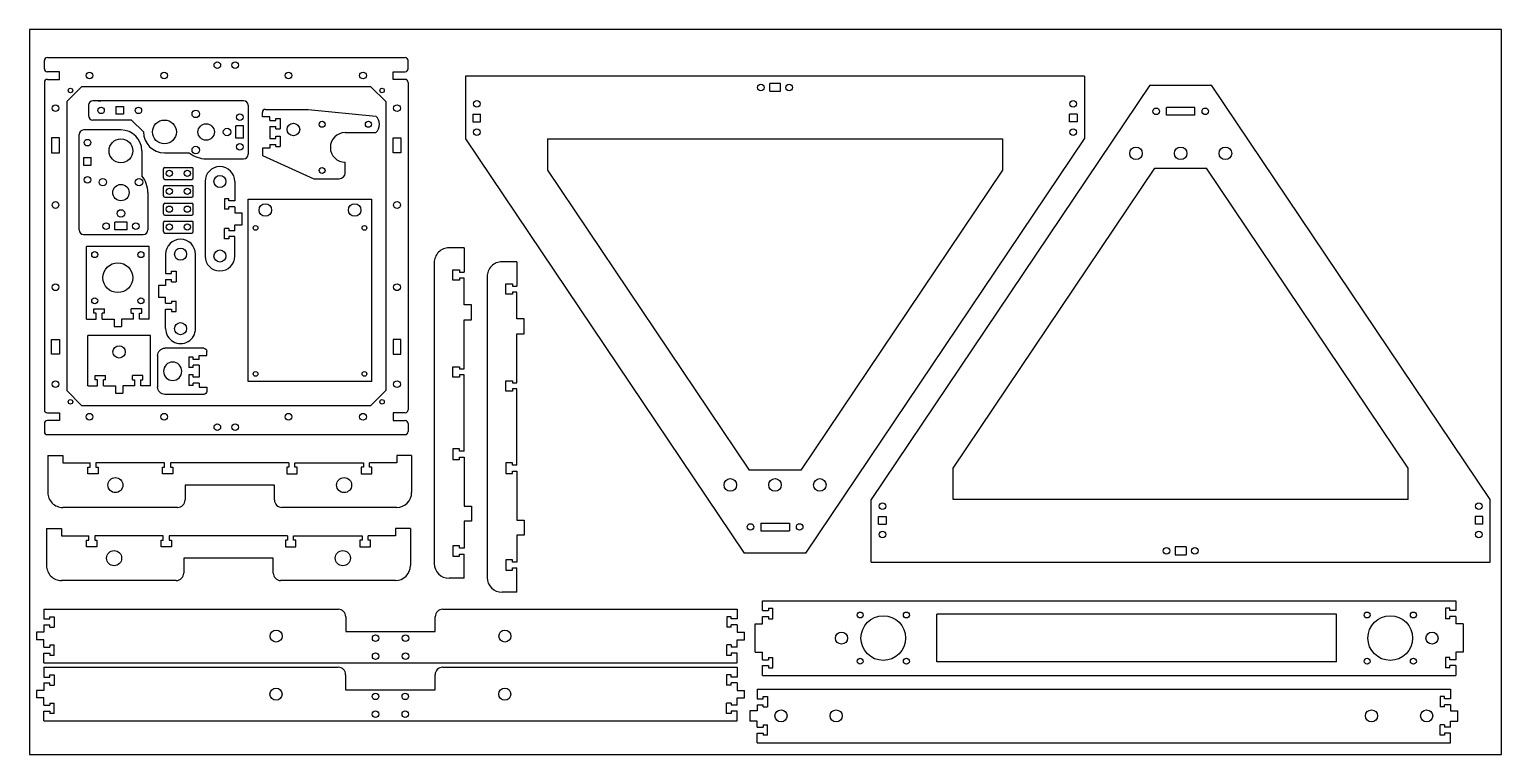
# Model space of a CAD drawing. Header units: inches. Extents: x -350 to 637, y -36 to 451.
import ezdxf

# ---------------------------------------------------------------- set-up
doc = ezdxf.new("R2010")
doc.units = ezdxf.units.IN
doc.header["$MEASUREMENT"] = 0
doc.layers.get('0').update_dxf_attribs({"linetype": 'CONTINUOUS'})
doc.layers.add('dimension', color=7, linetype='CONTINUOUS')

# ---------------------------------------------------------------- blocks, each defined once
blk = doc.blocks.new('frame_upper_piece')
for p, q in [((6.35, 52.65), (471.35, 52.65)), ((6.35, 46.15), (6.35, 52.65)), ((471.35, 52.65), (471.35, 46.15)), ((6.35, 37.15), (6.35, 42.15)), ((123.35, 11.65), (123.35, 43.65)), ((391.35, 43.65), (123.35, 43.65)), ((391.35, 11.65), (391.35, 43.65)), ((471.35, 42.15), (471.35, 37.15)), ((1.45, 18.15), (1.45, 37.15)), ((1.45, 37.15), (6.35, 37.15)), ((476.25, 37.15), (471.35, 37.15)), ((476.25, 37.15), (476.25, 18.15)), ((1.45, 18.15), (6.35, 18.15)), ((6.35, 13.15), (6.35, 18.15)), ((391.35, 11.65), (123.35, 11.65)), ((471.35, 18.15), (471.35, 13.15)), ((476.25, 18.15), (471.35, 18.15)), ((6.35, 2.65), (6.35, 9.15)), ((6.35, 2.65), (471.35, 2.65)), ((471.35, 9.15), (471.35, 2.65))]:
    blk.add_line(p, q)
at = {"linetype": 'CONTINUOUS'}
for p, q in [((6.35, 46.15), (10.35, 46.15)), ((6.35, 42.15), (10.35, 42.15)), ((10.35, 47.65), (10.35, 46.15)), ((10.35, 47.65), (13.35, 47.65)), ((10.35, 42.15), (10.35, 40.65)), ((10.35, 40.65), (13.35, 40.65)), ((13.35, 40.65), (13.35, 47.65)), ((467.35, 47.65), (464.35, 47.65)), ((464.35, 47.65), (464.35, 40.65)), ((467.35, 40.65), (464.35, 40.65)), ((467.35, 46.15), (467.35, 47.65)), ((471.35, 46.15), (467.35, 46.15)), ((471.35, 42.15), (467.35, 42.15)), ((467.35, 40.65), (467.35, 42.15)), ((6.35, 13.15), (10.35, 13.15)), ((10.35, 14.65), (10.35, 13.15)), ((10.35, 14.65), (13.35, 14.65)), ((13.35, 7.65), (13.35, 14.65)), ((467.35, 14.65), (464.35, 14.65)), ((464.35, 14.65), (464.35, 7.65)), ((467.35, 13.15), (467.35, 14.65)), ((471.35, 13.15), (467.35, 13.15)), ((6.35, 9.15), (10.35, 9.15)), ((10.35, 9.15), (10.35, 7.65)), ((10.35, 7.65), (13.35, 7.65)), ((467.35, 7.65), (464.35, 7.65)), ((471.35, 9.15), (467.35, 9.15)), ((467.35, 7.65), (467.35, 9.15))]:
    blk.add_line(p, q, dxfattribs=at)
for centre, radius in [((71.85, 43.15), 2), ((102.85, 43.15), 2), ((411.85, 43.15), 2), ((442.85, 43.15), 2), ((59.35, 27.65), 4.05), ((455.35, 27.65), 4.05), ((71.85, 12.15), 2), ((102.85, 12.15), 2), ((411.85, 12.15), 2), ((442.85, 12.15), 2)]:
    blk.add_circle(centre, radius)
for centre in [(87.35, 27.65), (427.35, 27.65)]:
    blk.add_circle(centre, 15, dxfattribs=at)
blk = doc.blocks.new('frame_main')
for p, q in [((229.87, 353.96), (43.03, 75.96)), ((229.87, 353.96), (271.19, 353.96)), ((458.03, 75.96), (271.19, 353.96)), ((240.93, 333.86), (240.93, 339.06)), ((260.13, 339.06), (240.93, 339.06)), ((260.13, 333.86), (260.13, 339.06)), ((260.13, 333.86), (240.93, 333.86)), ((97.95, 96.96), (233.23, 298.25)), ((233.23, 298.25), (267.83, 298.25)), ((403.12, 96.96), (267.83, 298.25)), ((97.95, 75.96), (97.95, 96.96)), ((403.12, 75.96), (403.12, 96.96)), ((43.03, 33.96), (43.03, 75.96)), ((403.12, 75.96), (97.95, 75.96)), ((458.03, 33.96), (458.03, 75.96)), ((47.93, 59.36), (47.93, 64.56)), ((47.93, 64.56), (53.03, 64.56)), ((47.93, 59.36), (53.03, 59.36)), ((53.03, 64.56), (53.03, 59.36)), ((453.13, 64.56), (448.03, 64.56)), ((448.03, 64.56), (448.03, 59.36)), ((453.13, 59.36), (448.03, 59.36)), ((453.13, 59.36), (453.13, 64.56)), ((254.13, 44.06), (246.93, 44.06)), ((246.93, 44.06), (246.93, 38.86)), ((254.13, 44.06), (254.13, 38.86)), ((43.03, 33.96), (458.03, 33.96)), ((246.93, 38.86), (254.13, 38.86))]:
    blk.add_line(p, q)
for centre, radius in [((234.03, 336.46), 2.2), ((267.03, 336.46), 2.2), ((220.53, 308.25), 4.2), ((250.53, 308.25), 4.2), ((280.53, 308.25), 4.2), ((50.53, 71.46), 2.2), ((450.53, 71.46), 2.2), ((50.53, 52.46), 2.2), ((450.53, 52.46), 2.2), ((241.03, 41.46), 2.2), ((260.03, 41.46), 2.2)]:
    blk.add_circle(centre, radius)
blk = doc.blocks.new('frame_bottom_piece')
for p, q in [((14.5, 469.9), (14.5, 474.8)), ((21.5, 474.8), (14.5, 474.8)), ((21.5, 469.9), (21.5, 474.8)), ((0, 469.9), (0, 4.9)), ((0, 469.9), (6.5, 469.9)), ((5, 462.9), (5, 465.9)), ((10.5, 469.9), (14.5, 469.9)), ((25.5, 469.9), (21.5, 469.9)), ((36, 469.9), (29.5, 469.9)), ((36, 469.9), (36, 272.4)), ((36, 272.4), (36, 4.9)), ((0, 4.9), (6.5, 4.9)), ((10.5, 4.9), (14.5, 4.9)), ((14.5, 4.9), (14.5, 0)), ((14.5, 0), (21.5, 0)), ((25.5, 4.9), (21.5, 4.9)), ((21.5, 4.9), (21.5, 0)), ((36, 4.9), (29.5, 4.9))]:
    blk.add_line(p, q)
at = {"linetype": 'CONTINUOUS'}
for p, q in [((6.5, 465.9), (5, 465.9)), ((6.5, 469.9), (6.5, 465.9)), ((10.5, 469.9), (10.5, 465.9)), ((12, 465.9), (10.5, 465.9)), ((12, 465.9), (12, 462.9)), ((24, 465.9), (25.5, 465.9)), ((24, 465.9), (24, 462.9)), ((25.5, 469.9), (25.5, 465.9)), ((29.5, 469.9), (29.5, 465.9)), ((29.5, 465.9), (31, 465.9)), ((31, 465.9), (31, 462.9)), ((5, 462.9), (12, 462.9)), ((31, 462.9), (24, 462.9)), ((5, 8.9), (5, 11.9)), ((5, 11.9), (12, 11.9)), ((12, 8.9), (12, 11.9)), ((31, 11.9), (24, 11.9)), ((24, 8.9), (24, 11.9)), ((31, 8.9), (31, 11.9)), ((6.5, 8.9), (5, 8.9)), ((6.5, 4.9), (6.5, 8.9)), ((10.5, 4.9), (10.5, 8.9)), ((12, 8.9), (10.5, 8.9)), ((24, 8.9), (25.5, 8.9)), ((25.5, 4.9), (25.5, 8.9)), ((29.5, 4.9), (29.5, 8.9)), ((29.5, 8.9), (31, 8.9))]:
    blk.add_line(p, q, dxfattribs=at)
for centre in [(18, 453.9), (18, 416.9), (18, 57.9), (18, 20.9)]:
    blk.add_circle(centre, 4.05)
blk = doc.blocks.new('y_frame_pieces')
for p, q in [((15.5, 469.9), (15.5, 474.8)), ((20.5, 474.8), (15.5, 474.8)), ((20.5, 469.9), (20.5, 474.8)), ((0, 469.9), (0, 4.9)), ((0, 469.9), (6.5, 469.9)), ((5, 462.9), (5, 465.9)), ((10.5, 469.9), (15.5, 469.9)), ((25.5, 469.9), (20.5, 469.9)), ((36, 469.9), (29.5, 469.9)), ((36, 469.9), (36, 272.4)), ((31, 267.4), (21, 267.4)), ((21, 267.4), (21, 207.4)), ((21, 207.4), (31, 207.4)), ((36, 202.4), (36, 4.9)), ((0, 4.9), (6.5, 4.9)), ((10.5, 4.9), (15.5, 4.9)), ((15.5, 4.9), (15.5, 0)), ((15.5, 0), (20.5, 0)), ((25.5, 4.9), (20.5, 4.9)), ((20.5, 4.9), (20.5, 0)), ((36, 4.9), (29.5, 4.9))]:
    blk.add_line(p, q)
at = {"linetype": 'CONTINUOUS'}
for p, q in [((6.5, 465.9), (5, 465.9)), ((6.5, 469.9), (6.5, 465.9)), ((10.5, 469.9), (10.5, 465.9)), ((12, 465.9), (10.5, 465.9)), ((12, 465.9), (12, 462.9)), ((24, 465.9), (25.5, 465.9)), ((24, 465.9), (24, 462.9)), ((25.5, 469.9), (25.5, 465.9)), ((29.5, 469.9), (29.5, 465.9)), ((29.5, 465.9), (31, 465.9)), ((31, 465.9), (31, 462.9)), ((5, 462.9), (12, 462.9)), ((31, 462.9), (24, 462.9)), ((5, 8.9), (5, 11.9)), ((5, 11.9), (12, 11.9)), ((12, 8.9), (12, 11.9)), ((31, 11.9), (24, 11.9)), ((24, 8.9), (24, 11.9)), ((31, 8.9), (31, 11.9)), ((6.5, 8.9), (5, 8.9)), ((6.5, 4.9), (6.5, 8.9)), ((10.5, 4.9), (10.5, 8.9)), ((12, 8.9), (10.5, 8.9)), ((24, 8.9), (25.5, 8.9)), ((25.5, 4.9), (25.5, 8.9)), ((29.5, 4.9), (29.5, 8.9)), ((29.5, 8.9), (31, 8.9))]:
    blk.add_line(p, q, dxfattribs=at)
for centre in [(18, 314.1), (18, 160.7)]:
    blk.add_circle(centre, 4.05, dxfattribs=at)
for centre in [(4.5, 247.4), (16.5, 247.4), (4.5, 227.4), (16.5, 227.4)]:
    blk.add_circle(centre, 2.2)
for centre, start, end in [((31, 272.4), 270, 0), ((31, 202.4), 0, 90)]:
    blk.add_arc(centre, 5, start, end)
blk = doc.blocks.new('y_bushing_mount')
at = {"linetype": 'CONTINUOUS'}
for p, q in [((15.1, 260.09), (15.1, 250.09)), ((15.1, 260.09), (40, 260.09)), ((15.1, 250.09), (20, 250.09)), ((20, 250.09), (20, 231.79)), ((23, 231.79), (20, 231.79)), ((20, 227.79), (23, 227.79)), ((20, 181.79), (20, 227.79)), ((27.5, 233.29), (23, 233.29)), ((23, 233.29), (23, 231.79)), ((23, 227.79), (23, 226.29)), ((27.5, 226.29), (27.5, 233.29)), ((23, 226.29), (27.5, 226.29)), ((23, 181.79), (20, 181.79)), ((20, 177.79), (23, 177.79)), ((27.5, 183.29), (23, 183.29)), ((23, 183.29), (23, 181.79)), ((23, 177.79), (23, 176.29)), ((27.5, 176.29), (27.5, 183.29)), ((23, 176.29), (27.5, 176.29)), ((23, 98.39), (23, 99.89)), ((23, 99.89), (27.5, 99.89)), ((27.5, 99.89), (27.5, 92.89)), ((20, 98.39), (23, 98.39)), ((23, 94.39), (20, 94.39)), ((20, 94.39), (20, 48.39)), ((23, 92.89), (23, 94.39)), ((27.5, 92.89), (23, 92.89)), ((23, 48.39), (23, 49.89)), ((23, 49.89), (27.5, 49.89)), ((27.5, 49.89), (27.5, 42.89)), ((20, 48.39), (23, 48.39)), ((23, 44.39), (20, 44.39)), ((20, 26.09), (20, 44.39)), ((23, 42.89), (23, 44.39)), ((27.5, 42.89), (23, 42.89)), ((15.1, 16.09), (15.1, 26.09)), ((15.1, 26.09), (20, 26.09)), ((15.1, 16.09), (40, 16.09))]:
    blk.add_line(p, q, dxfattribs=at)
for p, q in [((50, 250.09), (50, 173.09)), ((20, 177.79), (20, 98.39)), ((45, 168.09), (35, 168.09)), ((35, 168.09), (35, 108.09)), ((35, 108.09), (45, 108.09)), ((50, 103.09), (50, 26.09))]:
    blk.add_line(p, q)
for centre in [(35, 214.79), (35, 61.39)]:
    blk.add_circle(centre, 5.05, dxfattribs=at)
for centre, radius, start, end in [((40, 250.09), 10, 0, 90), ((45, 173.09), 5, 270, 0), ((45, 103.09), 5, 0, 90), ((40, 26.09), 10, 270, 0)]:
    blk.add_arc(centre, radius, start, end)
blk = doc.blocks.new('y_stage')
for p, q in [((2, 248.5), (242, 248.5)), ((0, 241.1), (0, 246.5)), ((10.1, 239.1), (2, 239.1)), ((10.1, 233.9), (10.1, 239.1)), ((233.9, 233.9), (233.9, 239.1)), ((233.9, 239.1), (242, 239.1)), ((244, 241.1), (244, 246.5)), ((0, 231.9), (0, 12.1)), ((2, 233.9), (10.1, 233.9)), ((15, 219), (25, 229)), ((219, 229), (25, 229)), ((229, 219), (219, 229)), ((242, 233.9), (233.9, 233.9)), ((244, 231.9), (244, 12.1)), ((15, 219), (15, 25)), ((229, 219), (229, 25)), ((10.1, 194.6), (4.9, 194.6)), ((4.9, 194.6), (4.9, 184.6)), ((10.1, 184.6), (10.1, 194.6)), ((233.9, 194.6), (239.1, 194.6)), ((233.9, 184.6), (233.9, 194.6)), ((239.1, 194.6), (239.1, 184.6)), ((4.9, 184.6), (10.1, 184.6)), ((239.1, 184.6), (233.9, 184.6)), ((4.9, 49.4), (4.9, 59.4)), ((4.9, 59.4), (10.1, 59.4)), ((10.1, 59.4), (10.1, 49.4)), ((239.1, 59.4), (233.9, 59.4)), ((233.9, 59.4), (233.9, 49.4)), ((239.1, 49.4), (239.1, 59.4)), ((10.1, 49.4), (4.9, 49.4)), ((233.9, 49.4), (239.1, 49.4)), ((15, 25), (25, 15)), ((229, 25), (219, 15)), ((2, 10.1), (10.1, 10.1)), ((10.1, 10.1), (10.1, 4.9)), ((25, 15), (219, 15)), ((242, 10.1), (233.9, 10.1)), ((233.9, 10.1), (233.9, 4.9)), ((0, 2.9), (0, -2.5)), ((10.1, 4.9), (2, 4.9)), ((233.9, 4.9), (242, 4.9)), ((244, 2.9), (244, -2.5)), ((2, -4.5), (242, -4.5))]:
    blk.add_line(p, q)
for centre, radius in [((30.3, 236.5), 2.25), ((80.3, 236.5), 2.25), ((116, 243.5), 2.2), ((128, 243.5), 2.2), ((163.7, 236.5), 2.25), ((213.7, 236.5), 2.25), ((17.5, 226.5), 1.5), ((226.5, 226.5), 1.5), ((7.5, 214.6), 2.25), ((236.5, 214.6), 2.25), ((7.5, 149.6), 2.25), ((236.5, 149.6), 2.25), ((7.5, 94.4), 2.25), ((236.5, 94.4), 2.25), ((7.5, 29.4), 2.25), ((236.5, 29.4), 2.25), ((17.5, 17.5), 1.5), ((226.5, 17.5), 1.5), ((30.3, 7.5), 2.25), ((80.3, 7.5), 2.25), ((116, 0.5), 2.2), ((128, 0.5), 2.2), ((163.7, 7.5), 2.25), ((213.7, 7.5), 2.25)]:
    blk.add_circle(centre, radius)
for centre, start, end in [((2, 246.5), 90, 180), ((242, 246.5), 0, 90), ((2, 241.1), 180, 270), ((242, 241.1), 270, 0), ((2, 231.9), 90, 180), ((242, 231.9), 0, 90), ((2, 12.1), 180, 270), ((242, 12.1), 270, 0), ((2, 2.9), 90, 180), ((242, 2.9), 0, 90), ((2, -2.5), 180, 270), ((242, -2.5), 270, 0)]:
    blk.add_arc(centre, 2, start, end)
blk = doc.blocks.new('y_side_support')
at = {"linetype": 'CONTINUOUS'}
for p, q in [((20, 249.89), (20, 233.59)), ((20, 249.89), (30, 249.89)), ((23, 233.59), (20, 233.59)), ((20, 229.59), (23, 229.59)), ((27.5, 235.09), (23, 235.09)), ((23, 235.09), (23, 233.59)), ((23, 229.59), (23, 228.09)), ((23, 228.09), (27.5, 228.09)), ((27.5, 228.09), (27.5, 235.09)), ((20, 168.59), (20, 201.59)), ((23, 168.59), (20, 168.59)), ((27.5, 170.09), (23, 170.09)), ((23, 170.09), (23, 168.59)), ((27.5, 163.09), (27.5, 170.09)), ((20, 164.59), (23, 164.59)), ((23, 164.59), (23, 163.09)), ((23, 163.09), (27.5, 163.09)), ((20, 113.39), (23, 113.39)), ((23, 109.39), (20, 109.39)), ((20, 109.39), (20, 76.39)), ((23, 113.39), (23, 114.89)), ((23, 114.89), (27.5, 114.89)), ((23, 107.89), (23, 109.39)), ((27.5, 114.89), (27.5, 107.89)), ((27.5, 107.89), (23, 107.89)), ((23, 48.39), (23, 49.89)), ((23, 49.89), (27.5, 49.89)), ((27.5, 49.89), (27.5, 42.89)), ((20, 48.39), (23, 48.39)), ((23, 44.39), (20, 44.39)), ((20, 28.09), (20, 44.39)), ((23, 42.89), (23, 44.39)), ((27.5, 42.89), (23, 42.89)), ((20, 28.09), (30, 28.09))]:
    blk.add_line(p, q, dxfattribs=at)
for p, q in [((40, 38.09), (40, 239.89)), ((20, 211.59), (20, 229.59)), ((15.1, 201.59), (15.1, 211.59)), ((15.1, 211.59), (20, 211.59)), ((20, 201.59), (15.1, 201.59)), ((20, 164.59), (20, 113.39)), ((15.1, 76.39), (15.1, 66.39)), ((20, 76.39), (15.1, 76.39)), ((15.1, 66.39), (20, 66.39)), ((20, 66.39), (20, 48.39))]:
    blk.add_line(p, q)
for centre, start, end in [((30, 239.89), 0, 90), ((30, 38.09), 270, 0)]:
    blk.add_arc(centre, 10, start, end)
blk = doc.blocks.new('x_mount1')
for p, q in [((76.1, 42), (-25, 42)), ((-21.5, 42), (-19.55, 42)), ((-28, 39), (-28, 32)), ((-9.6, 38.1), (-4.4, 38.1)), ((-9.6, 38.1), (-9.6, 32.9)), ((-4.4, 32.9), (-9.6, 32.9)), ((-4.4, 38.1), (-4.4, 32.9)), ((79.1, 39), (79.1, 6)), ((1, 29), (-25, 29)), ((9, 21), (1, 29)), ((70.9, 16.9), (70.9, 25.1)), ((76.1, 25.1), (70.9, 25.1)), ((76.1, 16.9), (76.1, 25.1)), ((76.1, 16.9), (70.9, 16.9)), ((23, 7), (39.69, 7)), ((51, 3), (76.1, 3))]:
    blk.add_line(p, q)
for centre, radius in [((-19.5, 35.5), 2.2), ((5.53, 35.5), 2.2), ((44, 33.12), 2.5), ((73.5, 31), 2.2), ((23, 21), 8), ((51, 21), 5.5), ((65, 21), 2.5), ((44, 8.88), 2.5), ((73.5, 11), 2.2)]:
    blk.add_circle(centre, radius)
for centre, radius, start, end in [((-25, 39), 3, 90, 180), ((76.1, 39), 3, 0, 90), ((-25, 32), 3, 180, 270), ((23, 21), 14, 180, 270), ((51, 21), 18, 231.05756, 270), ((76.1, 6), 3, 270, 0)]:
    blk.add_arc(centre, radius, start, end)
blk = doc.blocks.new('x_mount2')
for p, q in [((16.13, 64.58), (16.13, 24.58)), ((19.13, 67.58), (83.23, 67.58)), ((67.83, 64.68), (62.63, 64.68)), ((62.63, 64.68), (62.63, 59.48)), ((62.63, 59.48), (67.83, 59.48)), ((67.83, 64.68), (67.83, 59.48)), ((86.23, 39.58), (86.23, 64.58)), ((19.13, 35.48), (19.13, 43.68)), ((19.13, 43.68), (24.33, 43.68)), ((24.33, 35.48), (24.33, 43.68)), ((19.13, 35.48), (24.33, 35.48)), ((44.23, 21.58), (19.13, 21.58)), ((72.23, 25.58), (55.54, 25.58))]:
    blk.add_line(p, q)
for centre, radius in [((52.7, 62.08), 2.2), ((77.73, 62.08), 2.2), ((21.73, 49.58), 2.2), ((51.23, 51.7), 2.5), ((30.23, 39.58), 2.5), ((44.23, 39.58), 5.5), ((72.23, 39.58), 8), ((21.73, 29.58), 2.2), ((51.23, 27.45), 2.5)]:
    blk.add_circle(centre, radius)
for centre, radius, start, end in [((19.13, 64.58), 3, 90, 180), ((83.23, 64.58), 3, 0, 90), ((72.23, 39.58), 14, 270, 0), ((19.13, 24.58), 3, 180, 270), ((44.23, 39.58), 18, 270, 308.94244)]:
    blk.add_arc(centre, radius, start, end)
blk = doc.blocks.new('belt_clamp')
at = {"linetype": 'CONTINUOUS'}
for p, q in [((0.99, 20), (6.99, 20)), ((-0.01, 19), (-0.01, 1)), ((7.99, 19), (7.99, 1)), ((0.99, 0), (6.99, 0))]:
    blk.add_line(p, q, dxfattribs=at)
for centre in [(3.99, 16), (3.99, 4)]:
    blk.add_circle(centre, 2.1)
for centre, start, end in [((0.99, 19), 90, 180), ((6.99, 19), 0, 90), ((0.99, 1), 180, 270), ((6.99, 1), 270, 360)]:
    blk.add_arc(centre, 1, start, end, dxfattribs=at)
blk = doc.blocks.new('y_motor_mount')
for p, q in [((0, 43.6), (0, 46.5)), ((5, 43.6), (0, 43.6)), ((2, 48.5), (30.81, 48.5)), ((5, 41), (5, 43.6)), ((30.81, 48.5), (76.11, 44.07)), ((5, 37), (5, 29)), ((55.58, 33), (76.18, 33)), ((5, 22.4), (0, 22.4)), ((0, 22.4), (0, 17.5)), ((5, 25), (5, 22.4)), ((0, 17.5), (34.58, 2)), ((55.58, 6), (55.58, 13)), ((34.58, 2), (51.58, 2))]:
    blk.add_line(p, q)
at = {"linetype": 'CONTINUOUS'}
for p, q in [((5, 41), (9, 41)), ((9, 41), (9, 42.5)), ((9, 42.5), (12, 42.5)), ((12, 42.5), (12, 35.5)), ((5, 37), (9, 37)), ((9, 35.5), (9, 37)), ((9, 35.5), (12, 35.5)), ((9, 29), (9, 30.5)), ((9, 30.5), (12, 30.5)), ((12, 30.5), (12, 23.5)), ((5, 29), (9, 29)), ((5, 25), (9, 25)), ((9, 23.5), (9, 25)), ((9, 23.5), (12, 23.5))]:
    blk.add_line(p, q, dxfattribs=at)
for centre, radius in [((40.08, 38.5), 2), ((71.08, 38.5), 2), ((20.81, 35), 4.2), ((40.08, 7.5), 2)]:
    blk.add_circle(centre, radius)
for centre, radius, start, end in [((2, 46.5), 2, 90, 180), ((71.08, 38.5), 7.5, 312.83343, 47.92948), ((55.58, 23), 10, 90, 270), ((51.58, 6), 4, 270, 360)]:
    blk.add_arc(centre, radius, start, end)
blk = doc.blocks.new('y_idler')
for p, q in [((0, 43.6), (0, 46.5)), ((5, 43.6), (0, 43.6)), ((2, 48.5), (27.96, 48.5)), ((5, 41), (5, 43.6)), ((32.96, 43.5), (32.96, 22.5)), ((5, 37), (5, 29)), ((5, 22.4), (0, 22.4)), ((0, 22.4), (0, 19.5)), ((5, 25), (5, 22.4)), ((2, 17.5), (27.96, 17.5))]:
    blk.add_line(p, q)
at = {"linetype": 'CONTINUOUS'}
for p, q in [((5, 41), (9, 41)), ((9, 41), (9, 42.5)), ((9, 42.5), (12, 42.5)), ((12, 42.5), (12, 35.5)), ((5, 37), (9, 37)), ((9, 35.5), (9, 37)), ((9, 35.5), (12, 35.5)), ((9, 29), (9, 30.5)), ((9, 30.5), (12, 30.5)), ((12, 30.5), (12, 23.5)), ((5, 29), (9, 29)), ((5, 25), (9, 25)), ((9, 23.5), (9, 25)), ((9, 23.5), (12, 23.5))]:
    blk.add_line(p, q, dxfattribs=at)
blk.add_circle((22.81, 33), 6.15)
for centre, radius, start, end in [((2, 46.5), 2, 90, 180), ((27.96, 43.5), 5, 0, 90), ((27.96, 22.5), 5, 270, 0), ((2, 19.5), 2, 180, 270)]:
    blk.add_arc(centre, radius, start, end)
blk = doc.blocks.new('x_bar_holder')
for p, q in [((60, 24.9), (10, 24.9)), ((10, 4.9), (23, 4.9)), ((27, 4.9), (31, 4.9)), ((31, 4.9), (31, 0)), ((31, 0), (39, 0)), ((43, 4.9), (39, 4.9)), ((39, 4.9), (39, 0)), ((60, 4.9), (47, 4.9))]:
    blk.add_line(p, q)
at = {"linetype": 'CONTINUOUS'}
for p, q in [((21.5, 8.9), (21.5, 11.9)), ((21.5, 11.9), (28.5, 11.9)), ((28.5, 8.9), (28.5, 11.9)), ((48.5, 11.9), (41.5, 11.9)), ((41.5, 8.9), (41.5, 11.9)), ((48.5, 8.9), (48.5, 11.9)), ((23, 8.9), (21.5, 8.9)), ((23, 4.9), (23, 8.9)), ((27, 4.9), (27, 8.9)), ((28.5, 8.9), (27, 8.9)), ((41.5, 8.9), (43, 8.9)), ((43, 4.9), (43, 8.9)), ((47, 4.9), (47, 8.9)), ((47, 8.9), (48.5, 8.9))]:
    blk.add_line(p, q, dxfattribs=at)
for centre in [(10, 14.9), (60, 14.9)]:
    blk.add_circle(centre, 4.05)
for centre, start, end in [((10, 14.9), 90, 270), ((60, 14.9), 270, 90)]:
    blk.add_arc(centre, 10, start, end)
blk = doc.blocks.new('x_idler')
for p, q in [((0, 4.9), (0, 38.81)), ((42, 38.81), (0, 38.81)), ((42, 4.9), (42, 38.81)), ((0, 4.9), (6.5, 4.9)), ((10.5, 4.9), (18.5, 4.9)), ((18.5, 4.9), (18.5, 0)), ((31.5, 4.9), (23.5, 4.9)), ((23.5, 4.9), (23.5, 0)), ((42, 4.9), (35.5, 4.9)), ((18.5, 0), (23.5, 0))]:
    blk.add_line(p, q)
at = {"linetype": 'CONTINUOUS'}
for p, q in [((5, 8.9), (5, 11.9)), ((5, 11.9), (12, 11.9)), ((12, 8.9), (12, 11.9)), ((37, 11.9), (30, 11.9)), ((30, 8.9), (30, 11.9)), ((37, 8.9), (37, 11.9)), ((6.5, 8.9), (5, 8.9)), ((6.5, 4.9), (6.5, 8.9)), ((10.5, 4.9), (10.5, 8.9)), ((12, 8.9), (10.5, 8.9)), ((30, 8.9), (31.5, 8.9)), ((31.5, 4.9), (31.5, 8.9)), ((35.5, 4.9), (35.5, 8.9)), ((35.5, 8.9), (37, 8.9))]:
    blk.add_line(p, q, dxfattribs=at)
blk.add_circle((21, 27.71), 4.15)
blk = doc.blocks.new('electronics_mounting_plate')
for p, q in [((0, 0), (0, 83)), ((0, 83), (122.2, 83)), ((122.2, 83), (122.2, 0)), ((0, 0), (122.2, 0))]:
    blk.add_line(p, q)
for centre, radius in [((5, 78), 1.6), ((103, 78), 1.6), ((115, 71.5), 4.2), ((115, 11.5), 4.2), ((5, 5), 1.6), ((103, 5), 1.6)]:
    blk.add_circle(centre, radius)
blk = doc.blocks.new('x_motor_mount')
for p, q in [((0, 4.9), (0, 53.71)), ((42, 53.71), (0, 53.71)), ((42, 4.9), (42, 53.71)), ((0, 4.9), (6.5, 4.9)), ((10.5, 4.9), (18.5, 4.9)), ((18.5, 4.9), (18.5, 0)), ((18.5, 0), (23.5, 0)), ((31.5, 4.9), (23.5, 4.9)), ((23.5, 4.9), (23.5, 0)), ((42, 4.9), (35.5, 4.9))]:
    blk.add_line(p, q)
at = {"linetype": 'CONTINUOUS'}
for p, q in [((5, 8.9), (5, 11.9)), ((5, 11.9), (12, 11.9)), ((12, 8.9), (12, 11.9)), ((37, 11.9), (30, 11.9)), ((30, 8.9), (30, 11.9)), ((37, 8.9), (37, 11.9)), ((6.5, 8.9), (5, 8.9)), ((6.5, 4.9), (6.5, 8.9)), ((10.5, 4.9), (10.5, 8.9)), ((12, 8.9), (10.5, 8.9)), ((30, 8.9), (31.5, 8.9)), ((31.5, 4.9), (31.5, 8.9)), ((35.5, 4.9), (35.5, 8.9)), ((35.5, 8.9), (37, 8.9))]:
    blk.add_line(p, q, dxfattribs=at)
for centre in [(5.5, 48.21), (36.5, 48.21), (5.5, 17.21), (36.5, 17.21)]:
    blk.add_circle(centre, 2)
blk.add_circle((21, 32.71), 10, dxfattribs=at)

msp = doc.modelspace()

# ---------------------------------------------------------------- linework, layer by layer
at = {"layer": 'dimension'}
for p, q in [((-350.28, 450.58), (-350.28, -36.13)), ((636.98, 450.58), (-350.28, 450.58)), ((636.98, -36.13), (636.98, 450.58)), ((-350.28, -36.13), (636.98, -36.13))]:
    msp.add_line(p, q, dxfattribs=at)

# ---------------------------------------------------------------- block references
for name, p in [('y_stage', (-340.28, 183.12)), ('frame_main', (171.26, 59.15)), ('x_mount1', (-282.76, 360.74)), ('y_motor_mount', (-194.06, 348.39)), ('x_motor_mount', (-312.02, 251.22)), ('x_idler', (-311.17, 206.39)), ('frame_upper_piece', (134.99, 14.4))]:
    msp.add_blockref(name, p)
for name, p, rotation in [('frame_main', (400.28, 453.11), 180), ('x_mount2', (-249.34, 296.85), 90), ('x_bar_holder', (-207.62, 288.48), 90), ('electronics_mounting_plate', (-120.63, 214.37), 90), ('x_bar_holder', (-263.83, 309.74), 270), ('y_side_support', (-38.83, 332.08), 180), ('y_side_support', (-3.34, 322.69), 180), ('y_bushing_mount', (-354.04, 179.75), 270), ('y_bushing_mount', (-354.9, 130.7), 270), ('y_frame_pieces', (129.29, 25.43), 90), ('y_frame_pieces', (129.19, -13.57), 90), ('frame_bottom_piece', (607.65, -28.19), 90)]:
    msp.add_blockref(name, p, dxfattribs=dict(rotation=rotation))
at = {"linetype": 'CONTINUOUS', "rotation": 90}
for p in [(-240.4, 349.92), (-240.4, 337.92), (-240.4, 325.92), (-240.4, 313.92)]:
    msp.add_blockref('belt_clamp', p, dxfattribs=at)
at = {"xscale": -1}
msp.add_blockref('y_idler', (-231.42, 188.14), dxfattribs=at)

doc.saveas('drawing.dxf')
